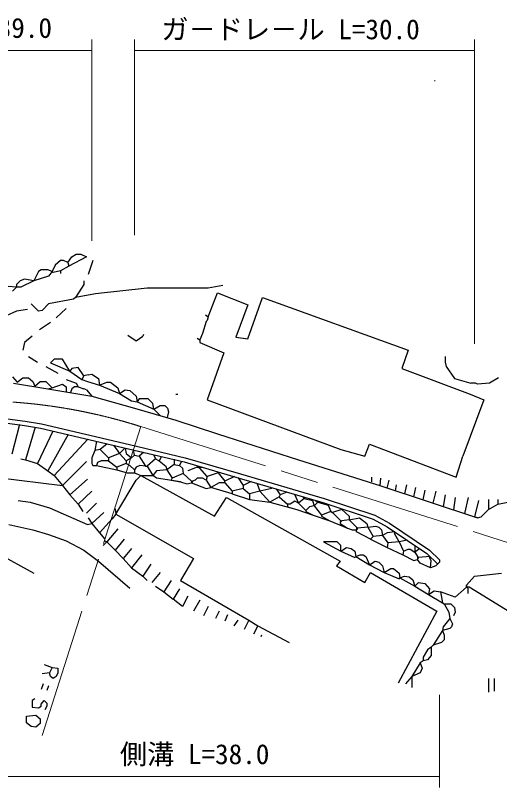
# Model space of a CAD drawing. Units: millimetres, scale not verified. Extents: x 2108 to 642108, y -210131 to 149869.
# Drawn here: x 71352 to 115802, y 39422 to 110295 of the extents above; entities that cross this region are included whole.
import ezdxf
from ezdxf.enums import TextEntityAlignment as Align

# ---------------------------------------------------------------- set-up
doc = ezdxf.new("R2010")
doc.units = ezdxf.units.MM
doc.header["$LTSCALE"] = 1000
doc.linetypes.add('CHAIN', pattern=[18.5, 12, -1.5, 3.5, -1.5])
for name, color, linetype, lineweight in [('M-BGD', 7, 'Continuous', 25), ('M-BMK', 2, 'CHAIN', 13), ('M-BMK-HTXT', 7, 'Continuous', 13)]:
    doc.layers.add(name, color=color, linetype=linetype, lineweight=lineweight)
doc.styles.add('ＭＳ ゴシック', font='')
doc.styles.get('ＭＳ ゴシック').set_extended_font_data('MS Gothic')

msp = doc.modelspace()

# ---------------------------------------------------------------- linework, layer by layer
at = {"layer": 'M-BGD'}
for p, q in [((109876, 104304), (109842, 104288)), ((76178, 87625), (76517, 88133)), ((77872, 88133), (76263, 87286)), ((76517, 88133), (76940, 88387)), ((76940, 88387), (77364, 88387)), ((77364, 88387), (77872, 88133)), ((74993, 87371), (74739, 86778)), ((75501, 87794), (74993, 87371)), ((75755, 87794), (75501, 87794)), ((76263, 87286), (75501, 86863)), ((76178, 87625), (75755, 87794)), ((76178, 87625), (76263, 87286)), ((78464, 87794), (78041, 86524)), ((73469, 86778), (73046, 85932)), ((73723, 86948), (73469, 86778)), ((74316, 86948), (73723, 86948)), ((74739, 86778), (74316, 86948)), ((74739, 86778), (74400, 86355)), ((74824, 86694), (74739, 86778)), ((75501, 86863), (74824, 86694)), ((75501, 86863), (75501, 86609)), ((71776, 85932), (71437, 85593)), ((72199, 86101), (71776, 85932)), ((73046, 85932), (71860, 85339)), ((73046, 85932), (72199, 86101)), ((74400, 86355), (73046, 85932)), ((77618, 85932), (77618, 85593)), ((71437, 85339), (70675, 85424)), ((71098, 85000), (71437, 85339)), ((71437, 85593), (71437, 85339)), ((71860, 85339), (71437, 85339)), ((77618, 85593), (76856, 84408)), ((83460, 85254), (78718, 84746)), ((89048, 85254), (83460, 85254)), ((90402, 85508), (89048, 85254)), ((76856, 84408), (76686, 84238)), ((78718, 84746), (76856, 84408)), ((89048, 82630), (89894, 84831)), ((89894, 84831), (92688, 83730)), ((92688, 80598), (94043, 84408)), ((94043, 84408), (107420, 79582)), ((73469, 83138), (72792, 83815)), ((74400, 83815), (73808, 83222)), ((76686, 84238), (74400, 83815)), ((92688, 83730), (91588, 80767)), ((71437, 83138), (70506, 82714)), ((72453, 83307), (71437, 83138)), ((73808, 83222), (73469, 83138)), ((76009, 83392), (75078, 82545)), ((88794, 82799), (89048, 82630)), ((88963, 82291), (88878, 82206)), ((89048, 82630), (88963, 82291)), ((74570, 82122), (73554, 81444)), ((88878, 82206), (88540, 81106)), ((72876, 80852), (72199, 80259)), ((81682, 80936), (82444, 80428)), ((82444, 80428), (83036, 80852)), ((83121, 81021), (83036, 80852)), ((88540, 81106), (88286, 80513)), ((72199, 80259), (72030, 79582)), ((88032, 80682), (88286, 80513)), ((88286, 80513), (88286, 80259)), ((88286, 80259), (90487, 79328)), ((91588, 80767), (92688, 80598)), ((107420, 79582), (106828, 77888)), ((72538, 78989), (73384, 78481)), ((74908, 78735), (74570, 78396)), ((75670, 78735), (74908, 78735)), ((76348, 77634), (75670, 78735)), ((90487, 79328), (88963, 75010)), ((110807, 78989), (110807, 78481)), ((74146, 78058), (75247, 77465)), ((74570, 78396), (76348, 77634)), ((77110, 77973), (76517, 77888)), ((77618, 77211), (77110, 77973)), ((110807, 78481), (110892, 78058)), ((110892, 78058), (111654, 76957)), ((76517, 77888), (76348, 77634)), ((76348, 77634), (77448, 76872)), ((78041, 77296), (77618, 77211)), ((78041, 77296), (78380, 77380)), ((78380, 77380), (78972, 76957)), ((106828, 77888), (113093, 75518)), ((71098, 77126), (71522, 76618)), ((71522, 76618), (72030, 77042)), ((72030, 77042), (72538, 77042)), ((72538, 77042), (72961, 76703)), ((72961, 76703), (73130, 76280)), ((73130, 76280), (73638, 76703)), ((73638, 76703), (74146, 76703)), ((74146, 76703), (74739, 76110)), ((76009, 76872), (76940, 76534)), ((77618, 77211), (77448, 76872)), ((77448, 76872), (77956, 76703)), ((77956, 76703), (79057, 76364)), ((78972, 76957), (79057, 76364)), ((79057, 76364), (79734, 76618)), ((79734, 76618), (80073, 76618)), ((80073, 76618), (80750, 76110)), ((111654, 76957), (113178, 76534)), ((115718, 77042), (114871, 76534)), ((71183, 76534), (74316, 76026)), ((74316, 76026), (74739, 76110)), ((74316, 76026), (78380, 75348)), ((74739, 76110), (75670, 76449)), ((75670, 76449), (76009, 76195)), ((76009, 76195), (76009, 75743)), ((76517, 76026), (76401, 75678)), ((76771, 76195), (76517, 76026)), ((77110, 76195), (76771, 76195)), ((76940, 76534), (77110, 76195)), ((77110, 76195), (77618, 76026)), ((77872, 75941), (77618, 76026)), ((77872, 75941), (78380, 75348)), ((79057, 76364), (80920, 75602)), ((80750, 76110), (80920, 75602)), ((80920, 75602), (81428, 75941)), ((81428, 75941), (81851, 75856)), ((81851, 75856), (82444, 75348)), ((113601, 76534), (113178, 76534)), ((113770, 76449), (113601, 76534)), ((114871, 76534), (113770, 76449)), ((78380, 75348), (82274, 74248)), ((80920, 75602), (82020, 74925)), ((82444, 75348), (82528, 74840)), ((86084, 75518), (86254, 75518)), ((113093, 75518), (114363, 75010)), ((82020, 74925), (82528, 74840)), ((82698, 75094), (82528, 74840)), ((82528, 74840), (84052, 74163)), ((83544, 75094), (82698, 75094)), ((83968, 74671), (83544, 75094)), ((84052, 74163), (83968, 74671)), ((84052, 74163), (84645, 74502)), ((84645, 74502), (85068, 74502)), ((85068, 74502), (85322, 74248)), ((88963, 75010), (101240, 70438)), ((114363, 75010), (112416, 69845)), ((82274, 74248), (86084, 73147)), ((84052, 74163), (84655, 73559)), ((85407, 73909), (85275, 73380)), ((85322, 74248), (85407, 73909)), ((68610, 73118), (72185, 72670)), ((68647, 73517), (72253, 73064)), ((72253, 73064), (73732, 72810)), ((86084, 73147), (89894, 71877)), ((71723, 72749), (71014, 70014)), ((72185, 72670), (73653, 72418)), ((73171, 72501), (72284, 69506)), ((73653, 72418), (81745, 70509)), ((73732, 72810), (81837, 70899)), ((74793, 72149), (73384, 69168)), ((76185, 71821), (74316, 68490)), ((89894, 71877), (97345, 69506)), ((77988, 71396), (74908, 68067)), ((78789, 71207), (78634, 70353)), ((79769, 70975), (79142, 70438)), ((81837, 70899), (86934, 69695)), ((103441, 69845), (103864, 70946)), ((103864, 70946), (111823, 67898)), ((78634, 70353), (78380, 69676)), ((79142, 70438), (78634, 70353)), ((79142, 70438), (79904, 69676)), ((80343, 70840), (80920, 70099)), ((81410, 70588), (80920, 70099)), ((81432, 70583), (81512, 70099)), ((81745, 70509), (86832, 69308)), ((82274, 69930), (82180, 70407)), ((83122, 70184), (82698, 69845)), ((101240, 70438), (103441, 69845)), ((71860, 69591), (72284, 69506)), ((72284, 69506), (73384, 69168)), ((78380, 69676), (78380, 69168)), ((80920, 70099), (79904, 69676)), ((79904, 69676), (79904, 69422)), ((80920, 70099), (81512, 69422)), ((81512, 70099), (82020, 69676)), ((82020, 69676), (81512, 69422)), ((82274, 69930), (82020, 69676)), ((82274, 69930), (82698, 69845)), ((82698, 69845), (83290, 68914)), ((84222, 69591), (83460, 68914)), ((84052, 69930), (84100, 69953)), ((84052, 69930), (84222, 69591)), ((84222, 69591), (84560, 69422)), ((84751, 69800), (84560, 69422)), ((85915, 69575), (85915, 69083)), ((86934, 69695), (92018, 68217)), ((97345, 69506), (104796, 67136)), ((111823, 67898), (112416, 69845)), ((73384, 69168), (74316, 68490)), ((77872, 69337), (75670, 67136)), ((78380, 69168), (78464, 68998)), ((78464, 68998), (78803, 68998)), ((78888, 69252), (78803, 68998)), ((78803, 68998), (80666, 68575)), ((79226, 69422), (78888, 69252)), ((79904, 69422), (79226, 69422)), ((79904, 69422), (80666, 68829)), ((81512, 69168), (80666, 68829)), ((80666, 68829), (80666, 68575)), ((81512, 69422), (81512, 69168)), ((81512, 69168), (81851, 68998)), ((81851, 68998), (82274, 68575)), ((82444, 68829), (82274, 68575)), ((82782, 68998), (82444, 68829)), ((83290, 68914), (82782, 68998)), ((83290, 68914), (83460, 68914)), ((83460, 68914), (83968, 68067)), ((84560, 69422), (85153, 68914)), ((85153, 68914), (85238, 68575)), ((85915, 69083), (85238, 68575)), ((85915, 69083), (86423, 68998)), ((86610, 69373), (86423, 68998)), ((86423, 68998), (86677, 68744)), ((86832, 69308), (91906, 67833)), ((88032, 68829), (87185, 68490)), ((88286, 68744), (88032, 68829)), ((88032, 68829), (88481, 68829)), ((68304, 68067), (75670, 67136)), ((74316, 68490), (74908, 68067)), ((74908, 68067), (75670, 67136)), ((80666, 68575), (81597, 68321)), ((81597, 68321), (82274, 68321)), ((82274, 68575), (82274, 68321)), ((82274, 68321), (82867, 68067)), ((82444, 67644), (82867, 68067)), ((82867, 68067), (83968, 68067)), ((82867, 68067), (89640, 64342)), ((84306, 68490), (83968, 68067)), ((84306, 67813), (83968, 68067)), ((85238, 68575), (84306, 68490)), ((85238, 68575), (85746, 67813)), ((86762, 68236), (85746, 67813)), ((86677, 68744), (86762, 68236)), ((86762, 68236), (87524, 67559)), ((88963, 67982), (88286, 68744)), ((89979, 68321), (88963, 67982)), ((89979, 68321), (90572, 67559)), ((92018, 68217), (99695, 65960)), ((77956, 67728), (76348, 66289)), ((80581, 64511), (82444, 67644)), ((86508, 67474), (84306, 67813)), ((85746, 67813), (85661, 67644)), ((85661, 67644), (86508, 67474)), ((86508, 67474), (87100, 67305)), ((87100, 67305), (87524, 67390)), ((87524, 67559), (87524, 67390)), ((87608, 67559), (87524, 67390)), ((87524, 67390), (88878, 66882)), ((87862, 67644), (87608, 67559)), ((88032, 67813), (87862, 67644)), ((88540, 67813), (88032, 67813)), ((88878, 67644), (88540, 67813)), ((88963, 67982), (88878, 67644)), ((88878, 67644), (89302, 66966)), ((90064, 67390), (89302, 66966)), ((90572, 67390), (90064, 67390)), ((91474, 67960), (90572, 67559)), ((90572, 67390), (90572, 67559)), ((90572, 67390), (90572, 67559)), ((90572, 67390), (91249, 66628)), ((91813, 67860), (92265, 67136)), ((91906, 67833), (99576, 65578)), ((93011, 67508), (92265, 67136)), ((93535, 67305), (93597, 67336)), ((104034, 67898), (104034, 67474)), ((104880, 67813), (104796, 67136)), ((105642, 67644), (105461, 66916)), ((75670, 67136), (76348, 66289)), ((78380, 66628), (77110, 65442)), ((88878, 66882), (89302, 66966)), ((91249, 66374), (89302, 66966)), ((92265, 66882), (91249, 66628)), ((91249, 66628), (91249, 66374)), ((92265, 67136), (92265, 66882)), ((92265, 66882), (92858, 66374)), ((93789, 66628), (92858, 66374)), ((93535, 67305), (93789, 66628)), ((94890, 66882), (93789, 66628)), ((93789, 66628), (94720, 65612)), ((94786, 66986), (94890, 66882)), ((95285, 66839), (95652, 66289)), ((104796, 67136), (113770, 64172)), ((106320, 67220), (106227, 66663)), ((107251, 67220), (107066, 66386)), ((108098, 66966), (107907, 66108)), ((108944, 66712), (108767, 65824)), ((109960, 66628), (109684, 65521)), ((76348, 66289), (77110, 65442)), ((89640, 64342), (90741, 66035)), ((90741, 66035), (101155, 60193)), ((91249, 66374), (92858, 65866)), ((92858, 66374), (92858, 65866)), ((95567, 66120), (94720, 65612)), ((95652, 66289), (95567, 66120)), ((95567, 66120), (96329, 65442)), ((96265, 66551), (95652, 66289)), ((96983, 66340), (97345, 65527)), ((97853, 65950), (97345, 65527)), ((97742, 66117), (97853, 65950)), ((97853, 65950), (98615, 65781)), ((99695, 65960), (104354, 64432)), ((110807, 66289), (110628, 65209)), ((111738, 66035), (111564, 64900)), ((112924, 66035), (112578, 64565)), ((71606, 65781), (72707, 65612)), ((72707, 65612), (74485, 65104)), ((77110, 65442), (77533, 64765)), ((78803, 65527), (77872, 64596)), ((92858, 65866), (94720, 65612)), ((94720, 65612), (97176, 64934)), ((96583, 65442), (96329, 65442)), ((96329, 65442), (96329, 65188)), ((97006, 65696), (96583, 65442)), ((97345, 65527), (97006, 65696)), ((97345, 65527), (98022, 64850)), ((98784, 65273), (98361, 65188)), ((98615, 65781), (98716, 65831)), ((98615, 65781), (98784, 65273)), ((99123, 65612), (98784, 65273)), ((98784, 65273), (99462, 64426)), ((98905, 65775), (99123, 65612)), ((99123, 65612), (100054, 65358)), ((99576, 65578), (104195, 64063)), ((100054, 65358), (100132, 65396)), ((100054, 65358), (100308, 64765)), ((113855, 65781), (113516, 64257)), ((114786, 65866), (114786, 64934)), ((114786, 64934), (115633, 65442)), ((115633, 65866), (115633, 65442)), ((115633, 65442), (117326, 65781)), ((74485, 65104), (77956, 63580)), ((79480, 64680), (78380, 63664)), ((80581, 64511), (80242, 64088)), ((80496, 65019), (80581, 64511)), ((80581, 64511), (87693, 60447)), ((96329, 65188), (97176, 64934)), ((97176, 64934), (98700, 64426)), ((98361, 65188), (98022, 64850)), ((98022, 64850), (98022, 64765)), ((98022, 64765), (98700, 64426)), ((100308, 64765), (99462, 64426)), ((100308, 64765), (100478, 64680)), ((101324, 64934), (100478, 64680)), ((100478, 64680), (101240, 63918)), ((101219, 65039), (101324, 64934)), ((101324, 64934), (102002, 64342)), ((114786, 64934), (114109, 64257)), ((114109, 64257), (114786, 64934)), ((78041, 64172), (78380, 63664)), ((80242, 64088), (79057, 62818)), ((98700, 64426), (100224, 63918)), ((99462, 64426), (99462, 64342)), ((99462, 64342), (100224, 63918)), ((100224, 63918), (101832, 63241)), ((101240, 63918), (101155, 63749)), ((101324, 63918), (101155, 63749)), ((102002, 64003), (101324, 63918)), ((102002, 64342), (102002, 64003)), ((102002, 64003), (102933, 64172)), ((102002, 64003), (102679, 63326)), ((102933, 64172), (103610, 63664)), ((104195, 64063), (105496, 63358)), ((104354, 64432), (105704, 63700)), ((113770, 64172), (113516, 64257)), ((113770, 64172), (114109, 64257)), ((70760, 63580), (72961, 63072)), ((77956, 63580), (78380, 63664)), ((78380, 63664), (79057, 62818)), ((80750, 63156), (79734, 61971)), ((101155, 63749), (101155, 63664)), ((101155, 63664), (101832, 63241)), ((101832, 63241), (102256, 63072)), ((102679, 63326), (102679, 63072)), ((102764, 63241), (102679, 63072)), ((103695, 63326), (102764, 63241)), ((103610, 63664), (103695, 63326)), ((103695, 63326), (104457, 63410)), ((103695, 63326), (104203, 62479)), ((104457, 63410), (104711, 63326)), ((104711, 63326), (104965, 63072)), ((105496, 63358), (109113, 60898)), ((105704, 63700), (109367, 61210)), ((72961, 63072), (74400, 62648)), ((74400, 62648), (76009, 62056)), ((79057, 62818), (79565, 62225)), ((102256, 63072), (102679, 63072)), ((102679, 62902), (102679, 63072)), ((103949, 62225), (102679, 62902)), ((104203, 62479), (103949, 62225)), ((105050, 62564), (104203, 62479)), ((104965, 63072), (105050, 62564)), ((105473, 62818), (105050, 62564)), ((105050, 62564), (105558, 61886)), ((106177, 62895), (105473, 62818)), ((106150, 62733), (106218, 62867)), ((106574, 61971), (106150, 62733)), ((76009, 62056), (77618, 61209)), ((79396, 61632), (79734, 61971)), ((79565, 62056), (79734, 61971)), ((79734, 61971), (80496, 61209)), ((81343, 62225), (80496, 61209)), ((100901, 61971), (99631, 61971)), ((99631, 61971), (101240, 61124)), ((101240, 61632), (100901, 61971)), ((103949, 62225), (105473, 61463)), ((105558, 61886), (105473, 61463)), ((106574, 61971), (105558, 61886)), ((107318, 62119), (106574, 61971)), ((106574, 61971), (106997, 61124)), ((69320, 61124), (73046, 59092)), ((77618, 61209), (78972, 60193)), ((80496, 61209), (81258, 60447)), ((82020, 61378), (81258, 60447)), ((101240, 61124), (101240, 61632)), ((101240, 61124), (101748, 61463)), ((101240, 61124), (102510, 60532)), ((101748, 61463), (102171, 61378)), ((102171, 61378), (102510, 61124)), ((102510, 61124), (102594, 60616)), ((105473, 61463), (106912, 60786)), ((106997, 61124), (106912, 60786)), ((106997, 61124), (107420, 61294)), ((107420, 61294), (107590, 61294)), ((107590, 61294), (108013, 61040)), ((108013, 61646), (108013, 61040)), ((108464, 61340), (108013, 61040)), ((108013, 61040), (108267, 60616)), ((109367, 61210), (110299, 60311)), ((81258, 60447), (82020, 59600)), ((82952, 60786), (82020, 59600)), ((87693, 60447), (86508, 58415)), ((102510, 60532), (102594, 60616)), ((102594, 60616), (103018, 60786)), ((102594, 60616), (103864, 59854)), ((103018, 60786), (103272, 60786)), ((103272, 60786), (103526, 60616)), ((103526, 60616), (103864, 59854)), ((106912, 60786), (107928, 60278)), ((107928, 60278), (108267, 60362)), ((108267, 60616), (108267, 60362)), ((108352, 60532), (108267, 60362)), ((108521, 60024), (108267, 60362)), ((109396, 60626), (108352, 60532)), ((109113, 60898), (110120, 59928)), ((109368, 60532), (109417, 60605)), ((109537, 60278), (109368, 60532)), ((109452, 59600), (109537, 60278)), ((110299, 60311), (110299, 60108)), ((78972, 60193), (81851, 57738)), ((82020, 59600), (83036, 58838)), ((83798, 59939), (83036, 58838)), ((101155, 60193), (100816, 59770)), ((100816, 59770), (103441, 58246)), ((103864, 59854), (104372, 60193)), ((103864, 59854), (105219, 59177)), ((104372, 60193), (104711, 60108)), ((104711, 60108), (105050, 59770)), ((105050, 59770), (105219, 59177)), ((109452, 59600), (108521, 60024)), ((109960, 59770), (109452, 59600)), ((110299, 60108), (109960, 59770)), ((83036, 58838), (83460, 58415)), ((84645, 59177), (83883, 58246)), ((103441, 58246), (103949, 59177)), ((103949, 59177), (110045, 55621)), ((105219, 59177), (105812, 59516)), ((105219, 59177), (106574, 58584)), ((105812, 59516), (106066, 59516)), ((106066, 59516), (106574, 59092)), ((106574, 59092), (106658, 58669)), ((106658, 58669), (107082, 58838)), ((107082, 58838), (107505, 58754)), ((112754, 57992), (113516, 58838)), ((113516, 58838), (115972, 59092)), ((85661, 58415), (84984, 57399)), ((86508, 58415), (92773, 54774)), ((106574, 58584), (106658, 58669)), ((106658, 58669), (108013, 57907)), ((107505, 58754), (107844, 58500)), ((107844, 58500), (108013, 57907)), ((108013, 57907), (108352, 58246)), ((108352, 58246), (108944, 58161)), ((108944, 58161), (109368, 57653)), ((84222, 57907), (84984, 57399)), ((86423, 57653), (85830, 56722)), ((108013, 57907), (109283, 57145)), ((109368, 57653), (109283, 57145)), ((109283, 57145), (109791, 57484)), ((109791, 57484), (110384, 57399)), ((112754, 57822), (111738, 56891)), ((112754, 57992), (112754, 57822)), ((112754, 57822), (112754, 57992)), ((112924, 57738), (112754, 57822)), ((113008, 57822), (112754, 57822)), ((112924, 57230), (112924, 57738)), ((116734, 55536), (113008, 57822)), ((84984, 57399), (85830, 56722)), ((86677, 56044), (85830, 56722)), ((87185, 56976), (86677, 56044)), ((109283, 57145), (110553, 56383)), ((111738, 56891), (110384, 57399)), ((110384, 57399), (110553, 56383)), ((88286, 56637), (87693, 55621)), ((89048, 56044), (88624, 55198)), ((110553, 56383), (110722, 56298)), ((110722, 56298), (111315, 56298)), ((110722, 56298), (111146, 55536)), ((111315, 56298), (111654, 55960)), ((90064, 55621), (89725, 54944)), ((90826, 55282), (90572, 54690)), ((110045, 55621), (106489, 49017)), ((111146, 55536), (111230, 54944)), ((111738, 55536), (111569, 55198)), ((111654, 55960), (111738, 55536)), ((91757, 54774), (91418, 54266)), ((92773, 54774), (92350, 53928)), ((92773, 54774), (93620, 54266)), ((111230, 54944), (110638, 54182)), ((111230, 54944), (111484, 54436)), ((93620, 54266), (93196, 53504)), ((93620, 54266), (96498, 52742)), ((110638, 54182), (110553, 53843)), ((111230, 54012), (110553, 53843)), ((111400, 54182), (111230, 54012)), ((111484, 54436), (111400, 54182)), ((93958, 53420), (93874, 53250)), ((110553, 53843), (109706, 52488)), ((110553, 53843), (110722, 53420)), ((110722, 53420), (110722, 52996)), ((109706, 52488), (109537, 52319)), ((110468, 52742), (109706, 52488)), ((110722, 52996), (110468, 52742)), ((109198, 52065), (108775, 51388)), ((109537, 52319), (109198, 52065)), ((109537, 52319), (109537, 51557)), ((108775, 51049), (108521, 50880)), ((108775, 51388), (108775, 51049)), ((109198, 51134), (108775, 51049)), ((109537, 51557), (109198, 51134)), ((73977, 50710), (74739, 50456)), ((74739, 50456), (74485, 49948)), ((74739, 50456), (75247, 50372)), ((75247, 50372), (75247, 49948)), ((108521, 50880), (107759, 49610)), ((108521, 50880), (108690, 50372)), ((108690, 50372), (108521, 49948)), ((74485, 49948), (73808, 49864)), ((74570, 49610), (74485, 49948)), ((75247, 49948), (75078, 49610)), ((108521, 49948), (107759, 49610)), ((73892, 48932), (73723, 48424)), ((74824, 49440), (74570, 49610)), ((75078, 49610), (74824, 49440)), ((107759, 49610), (107166, 48932)), ((107759, 49610), (107759, 48594)), ((114786, 49440), (114786, 48170)), ((115294, 49440), (115294, 48255)), ((74400, 48763), (74231, 48340)), ((73130, 47578), (72876, 47408)), ((72876, 47408), (72876, 46816)), ((72876, 46816), (73469, 46731)), ((73469, 46731), (73723, 46900)), ((73723, 47070), (73977, 47408)), ((73723, 46900), (73723, 47070)), ((73977, 47408), (74231, 47154)), ((74231, 46900), (74062, 46562)), ((74231, 47154), (74231, 46900)), ((72368, 45969), (73215, 46054)), ((72368, 45376), (72368, 45969)), ((72792, 45038), (72368, 45376)), ((73215, 46054), (73638, 45715)), ((73638, 45715), (73638, 45292)), ((73215, 44953), (72792, 45038)), ((73638, 45292), (73215, 44953))]:
    msp.add_line(p, q, dxfattribs=at)
at = {"layer": 'M-BMK'}
for p, q in [((73808, 44191), (82867, 72554)), ((82867, 72554), (118004, 61463))]:
    msp.add_line(p, q, dxfattribs=at)
msp.add_arc((67654, 24924), 50000, 72.28644, 93.332, dxfattribs=at)
at = {"layer": 'M-BMK-HTXT'}
for p, q in [((78380, 108085), (78380, 89617)), ((82274, 90119), (82274, 108085)), ((113516, 108085), (113516, 80139)), ((49333, 107085), (78380, 107085)), ((82274, 107085), (113516, 107085)), ((110299, 39422), (110299, 47931)), ((64800, 40422), (110299, 40422))]:
    msp.add_line(p, q, dxfattribs=at)

# ---------------------------------------------------------------- texts
at = {"layer": 'M-BMK-HTXT', "style": 'ＭＳ ゴシック'}
for s, p in [('ガ－ドレ－ル L=39.0', (50981, 107685)), ('ガ－ドレ－ル L=30.0', (84743, 107557)), ('側溝 L=38.0', (80939, 41022))]:
    msp.add_text(s, height=1833, dxfattribs=at).set_placement(p, align=Align.BOTTOM_LEFT)

doc.saveas('drawing.dxf')
